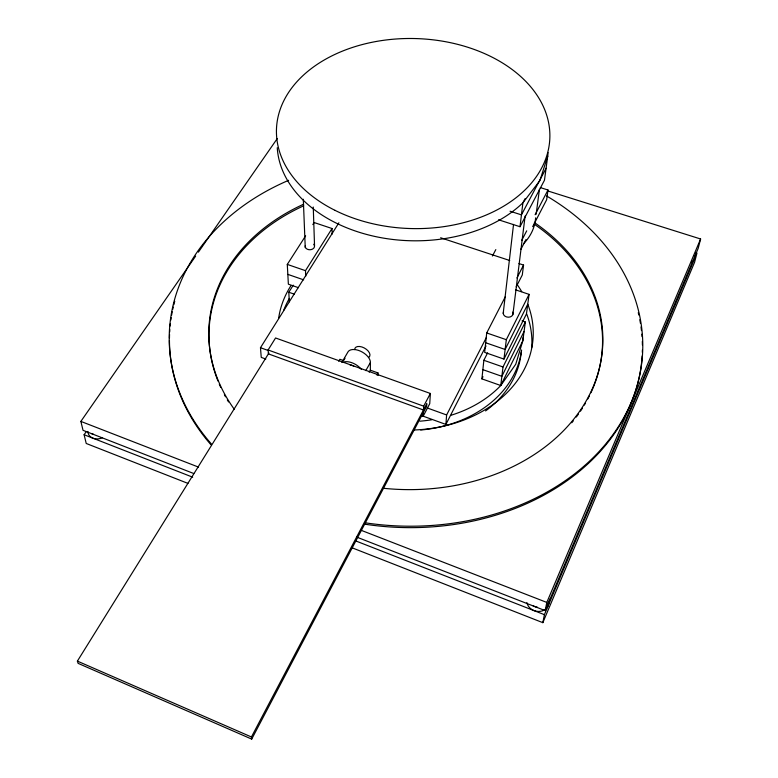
<?xml version="1.0" encoding="UTF-8"?>
<svg xmlns="http://www.w3.org/2000/svg" width="778" height="778" viewBox="0 0 778 778"><rect width="100%" height="100%" fill="white"/><g stroke="black" fill="none" stroke-linecap="round" stroke-linejoin="round"><path stroke-width="1.17" d="M369.19 372.224L370.328 370.192L370.416 362.47A12.662 7.099 29.8 0 0 360.389 351.121A12.662 7.099 29.8 0 0 347.717 352.356L341.853 362.46M377.923 375.473L377.962 372.925L370.328 370.192M420.82 415.51L423.106 416.347L423.32 412.544M430.37 393.474L423.679 406.174L423.465 410.006L268.391 353.883L268.099 349.974L275.568 337.983L430.37 393.474L429.738 403.685L423.106 416.347M421.958 415.744L445.891 424.428L446.621 414.966L486.474 337.321M522.038 320.876L525.354 322.004L522.816 340.803L515.746 364.24L500.76 385.518L481.903 378.876L483.848 360.292L487.631 352.852M505.447 296.515L486.707 332.955L484.675 352.385L503.959 359.086L526.434 314.001L529.079 294.366L515.513 289.824M503.201 313.369L513.538 224.414M451.084 415.238A117.867 91.366 2.2 0 0 500.76 385.518L503.006 366.983L525.354 322.004M503.959 359.086L506.313 339.694L529.079 294.366M498.542 219.804L520.005 226.719L522.904 202.795L525.16 198.555M512.887 314.584L525.111 216.041M518.945 263.548L523.555 265.065L522.291 274.965L516.242 286.79M535.672 217.821L535.361 220.203A69.738 50.619 3.9 0 1 523.536 243.777M536.149 214.261L539.446 189.287M540.34 187.595L547.994 190.007L546.652 199.722L532.667 226.661M542.83 622.663L544.405 614.669L696.952 253.083L694.569 262.312L542.83 622.663L351.821 547.702M356.489 537.015L545.193 610.623L546.808 602.425L700.608 238.982L547.537 190.863M700.608 238.982L698.167 248.415L545.193 610.623M524.071 331.477L501.868 376.319L482.866 369.657M500.76 385.518L522.816 340.803A117.867 91.366 2.2 0 0 523.176 337.234M527.747 304.256L505.126 349.468L485.676 342.748M481.903 378.876L482.992 376.708M445.891 424.428L486.017 345.938M516.913 278.009L523.555 265.065M520.92 249.281L525.957 239.585M521.678 240.499L526.716 230.833M535.118 214.718L547.994 190.007M251.702 739.1L251.43 736.98L426.811 403.646L426.655 406.194L251.702 739.1L78.092 663.352L77.392 661.115L268.916 353.027M520.005 226.719L544.474 180.224L547.722 156.106A135.567 94.887 1.7 0 0 548.062 152.576M546.078 168.272L521.445 214.864L510.047 211.217M492.406 256.02L495.819 249.612M546.594 158.235L547.722 156.106L539.922 180.535L522.904 202.795A135.567 94.887 1.7 0 1 373.926 236.24A135.567 94.887 1.7 0 1 277.26 147.723M376.824 374.967L377.962 372.925M365.796 370.61L370.416 362.47M343.827 360.292L345.004 358.279M338.702 361.293L339.869 359.29L343.108 360.447M265.804 359.047L261.243 357.394L260.474 347.708L338.877 222.8M289.319 301.786L288.803 292.246L293.287 285.147M305.715 276.2L305.491 270.666L332.031 228.518L314.147 222.547L312.834 224.589M298.451 287.685L288.366 284.184L287.286 264.413L305.628 235.822M187.945 483.391L86.222 443.47L84.112 434.746L86.173 431.751M193.771 473.53L83.032 430.331L80.863 421.404L195.638 256.118M198.409 252.14L277.231 138.63M440.64 237.767L509.736 260.513M287.286 264.413L305.491 270.666M486.707 332.955L506.313 339.694M287.831 274.371L303.644 279.837M288.803 292.246L294.376 294.191M483.848 360.292L503.006 366.983M268.099 349.974L423.679 406.174M260.474 347.708L268.468 350.596M427.21 407.954L446.621 414.966M80.863 421.404L198.487 467.101M361.332 530.372L546.808 602.425M84.112 434.746L192.681 477.186M355.536 540.846L544.405 614.669M77.392 661.115L251.43 736.98M303.303 199.246L305.248 247.637M313.262 207.026L314.536 245.741M332.031 228.518L332.138 234.1M354.671 349.604A8.393 4.736 29.8 0 1 364.318 347.99A8.393 4.736 29.8 0 1 368.918 357.258M349.847 364.785A8.47 4.687 29.8 0 1 353.854 366.224M343.633 362.052A12.74 7.051 29.8 0 1 361.4 369.462M512.546 312.143A4.882 3.725 6.4 0 1 508.248 317.21A4.882 3.725 6.4 0 1 503.56 311.92M313.729 244.263A4.687 3.482 -1.9 0 1 310.85 249.68A4.687 3.482 -1.9 0 1 305.268 245.722M431.722 419.77A117.867 91.366 2.2 0 1 419.945 421.19M534.175 224.132A196.853 152.906 2.2 0 1 590.91 392.764M589.403 395.866A196.853 152.906 2.2 0 1 587.808 398.958M585.533 403.053A196.853 152.906 2.2 0 1 584.336 405.095M582.459 408.129A196.853 152.906 2.2 0 1 580.485 411.134M578.433 414.1A196.853 152.906 2.2 0 1 576.284 417.037M573.298 420.888A196.853 152.906 2.2 0 1 571.752 422.775M228.547 401.944A196.853 152.906 2.2 0 1 227.302 399.882M225.513 396.78A196.853 152.906 2.2 0 1 224.375 394.699M220.709 387.356A196.853 152.906 2.2 0 1 219.299 384.206M217.986 381.045A196.853 152.906 2.2 0 1 303.653 205.82M642.151 355.964A236.561 184.007 2.2 0 1 364.512 524.139M210.906 444.705A236.561 184.007 2.2 0 1 169.448 340.433M169.458 338.031A236.561 184.007 2.2 0 1 169.555 334.423M169.672 332.021A236.561 184.007 2.2 0 1 169.818 329.619M170.129 326.011A236.561 184.007 2.2 0 1 170.382 323.619M170.839 320.04A236.561 184.007 2.2 0 1 171.199 317.657M171.588 315.284A236.561 184.007 2.2 0 1 172.249 311.745M172.745 309.391A236.561 184.007 2.2 0 1 173.27 307.057M173.834 304.743A236.561 184.007 2.2 0 1 174.749 301.281M638.271 312.698A236.561 184.007 2.2 0 1 638.816 315.041M639.808 319.768A236.561 184.007 2.2 0 1 640.45 323.347M641.004 326.945A236.561 184.007 2.2 0 1 641.471 330.553M641.84 334.18A236.561 184.007 2.2 0 1 642.035 336.602M642.317 341.454A236.561 184.007 2.2 0 1 642.414 345.092M642.395 349.935A236.561 184.007 2.2 0 1 642.327 352.356M546.535 195.939A236.852 184.094 2.2 0 1 623.557 418A236.852 184.094 2.2 0 1 364.522 522.699M211.49 444.102A236.852 184.094 2.2 0 1 288.619 180.321M534.379 222.547A197.097 152.974 2.2 0 1 586.32 400.68A197.097 152.974 2.2 0 1 383.262 488.253M234.45 409.51A197.097 152.974 2.2 0 1 303.595 204.225M521.581 349.993A116.982 91.123 2.2 0 1 420.674 430.02M527.99 304.772A127.718 99.02 2.2 0 1 414.013 429.991M278.68 318.017A127.718 99.02 2.2 0 1 290.709 286.012M517.234 284.699A127.718 99.02 2.2 0 1 521.707 291.643M283.707 310.286A126.756 98.757 2.2 0 1 289.358 298.421M526.735 314.049A126.756 98.757 2.2 0 1 531.714 347.727M548.811 603.242A11.155 9.676 15.5 0 1 538.25 611.469A11.155 9.676 15.5 0 1 526.891 602.6M549.618 599.167A11.203 9.696 15.3 0 1 547.663 603.806M537.559 607.287A11.203 9.696 15.3 0 1 532.959 605.692M102.365 437.771A10.309 8.169 -13.4 0 1 87.895 431.42M93.496 434.27A10.347 8.188 -13.4 0 1 91.882 433.784M695.882 252.996A9.492 6.808 11.6 0 1 694.491 256.283M694.297 259.395A9.462 6.798 11.7 0 1 691.749 262.176M694.423 255.845A9.462 6.798 11.7 0 1 694.676 257.654M521.221 352.162A116.554 91.007 2.2 0 1 485.589 410.93M334.939 210.313A136.753 95.023 1.7 0 0 549.385 143.736A136.753 95.023 1.7 0 0 355.167 46.592A136.753 95.023 1.7 0 0 334.939 210.313"/></g></svg>
